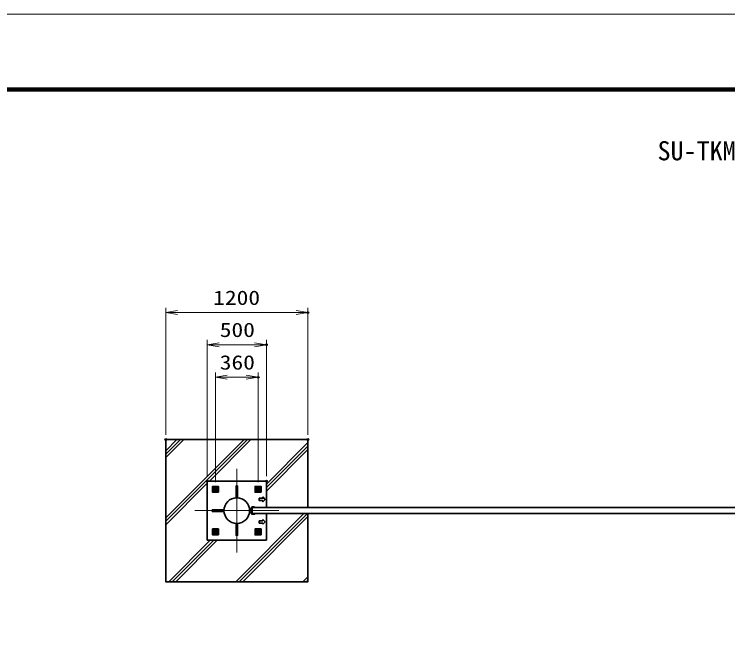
# Model space of a CAD drawing. Units: millimetres at full size. Extents: x -11880 to 11880, y -8400 to 8400.
# Drawn here: x -7166 to -1142, y 3113 to 8400 of the extents above; entities that cross this region are included whole.
import ezdxf
from ezdxf.enums import TextEntityAlignment as Align

# ---------------------------------------------------------------- set-up
doc = ezdxf.new("R2010")
doc.units = ezdxf.units.MM
doc.header["$LTSCALE"] = 30
doc.header["$PDMODE"] = 32
doc.header["$PDSIZE"] = 15
for name, pattern in [('DASHED', [7.5, 6, -1.5]), ('USER1', [18, 12, -1.5, 3, -1.5]), ('USER2', [9, 6, -0.75, 1.5, -0.75])]:
    doc.linetypes.add(name, pattern=pattern)
for name, color, linetype, lineweight in [('0-0_D-TTL', 7, 'Continuous', 18), ('0-1_外形線', 7, 'Continuous', 35), ('0-2_軸線', 200, 'USER1', 15), ('0-3_細線', 2, 'Continuous', 35), ('0-4_寸法線', 4, 'Continuous', 18), ('0-5_0', 7, 'Continuous', 18), ('0-7_隠れ線', 140, 'DASHED', 18), ('0-A_AM_0N', 7, 'Continuous', 50), ('0-B_AM_7N', 6, 'USER2', 18), ('1-2_AM_4N', 4, 'Continuous', 25), ('1-5_ハッチング', 253, 'Continuous', 13)]:
    doc.layers.add(name, color=color, linetype=linetype, lineweight=lineweight)
doc.layers.add('0-6_Defpoints', color=7, linetype='Continuous')
doc.layers.add('0-E_文字3', color=254, linetype='Continuous')
doc.styles.add('ＭＳ ゴシック', font='')
doc.styles.get('ＭＳ ゴシック').set_extended_font_data('MS Gothic')

# ---------------------------------------------------------------- blocks, each defined once
blk = doc.blocks.new('U275')
at = {"layer": '0-A_AM_0N'}
blk.add_lwpolyline([(19588034.1, 87948161.6), (19587584.1, 87947901.8), (19587134.1, 87948161.6), (19587134.1, 87948681.2), (19587584.1, 87948941), (19588034.1, 87948681.2)], close=True, dxfattribs=at)
for radius in [450, 259.4]:
    blk.add_circle((19587584.1, 87948421.4), radius, dxfattribs=at)
at = {"layer": '0-B_AM_7N'}
for p, q in [((19588155.7, 87948421.4), (19587012.5, 87948421.4)), ((19587584.1, 87948993), (19587584.1, 87947849.8))]:
    blk.add_line(p, q, dxfattribs=at)
at = {"layer": '1-2_AM_4N'}
blk.add_arc((19587584.1, 87948421.4), 300, 10, 280, dxfattribs=at)
blk = doc.blocks.new('U276')
at = {"layer": '0-A_AM_0N'}
blk.add_lwpolyline([(19577234.1, 87948161.6), (19576784.1, 87947901.8), (19576334.1, 87948161.6), (19576334.1, 87948681.2), (19576784.1, 87948941), (19577234.1, 87948681.2)], close=True, dxfattribs=at)
for radius in [450, 259.4]:
    blk.add_circle((19576784.1, 87948421.4), radius, dxfattribs=at)
at = {"layer": '0-B_AM_7N'}
for p, q in [((19577355.7, 87948421.4), (19576212.5, 87948421.4)), ((19576784.1, 87948993), (19576784.1, 87947849.8))]:
    blk.add_line(p, q, dxfattribs=at)
at = {"layer": '1-2_AM_4N'}
blk.add_arc((19576784.1, 87948421.4), 300, 10, 280, dxfattribs=at)
blk = doc.blocks.new('U277')
at = {"layer": '0-A_AM_0N'}
blk.add_lwpolyline([(19577234.1, 87937361.6), (19576784.1, 87937101.8), (19576334.1, 87937361.6), (19576334.1, 87937881.2), (19576784.1, 87938141), (19577234.1, 87937881.2)], close=True, dxfattribs=at)
for radius in [450, 259.4]:
    blk.add_circle((19576784.1, 87937621.4), radius, dxfattribs=at)
at = {"layer": '0-B_AM_7N'}
for p, q in [((19577355.7, 87937621.4), (19576212.5, 87937621.4)), ((19576784.1, 87938193), (19576784.1, 87937049.8))]:
    blk.add_line(p, q, dxfattribs=at)
at = {"layer": '1-2_AM_4N'}
blk.add_arc((19576784.1, 87937621.4), 300, 10, 280, dxfattribs=at)
blk = doc.blocks.new('U278')
at = {"layer": '0-A_AM_0N'}
blk.add_lwpolyline([(19588034.1, 87937361.6), (19587584.1, 87937101.8), (19587134.1, 87937361.6), (19587134.1, 87937881.2), (19587584.1, 87938141), (19588034.1, 87937881.2)], close=True, dxfattribs=at)
for radius in [450, 259.4]:
    blk.add_circle((19587584.1, 87937621.4), radius, dxfattribs=at)
at = {"layer": '0-B_AM_7N'}
for p, q in [((19588155.7, 87937621.4), (19587012.5, 87937621.4)), ((19587584.1, 87938193), (19587584.1, 87937049.8))]:
    blk.add_line(p, q, dxfattribs=at)
at = {"layer": '1-2_AM_4N'}
blk.add_arc((19587584.1, 87937621.4), 300, 10, 280, dxfattribs=at)
blk = doc.blocks.new('_Open')
at = {"layer": '0-5_0', "color": 4}
blk.add_line((-30, 5), (0, 0), dxfattribs=at)
blk.add_lwpolyline([(-30, -5), (0, 0), (-30, 0)], dxfattribs=at)

msp = doc.modelspace()

# ---------------------------------------------------------------- linework, layer by layer
at = {"layer": '0-0_D-TTL'}
for points in [[(-11880, -8400.08), (11880, -8400.08), (11880, 8399.92), (-11880, 8399.92)], [(-11116.29, 7779.34), (11116.29, 7779.34), (11116.29, -7777.8), (-11116.29, -7777.8)], [(-11109.21, 7772.27), (11109.21, 7772.27), (11109.21, -7770.73), (-11109.21, -7770.73)], [(-11102.14, 7765.2), (11102.14, 7765.2), (11102.14, -7763.66), (-11102.14, -7763.66)], [(-11095.07, 7758.13), (11095.07, 7758.13), (11095.07, -7756.58), (-11095.07, -7756.58)], [(-11088, 7751.06), (11088, 7751.06), (11088, -7749.51), (-11088, -7749.51)]]:
    msp.add_lwpolyline(points, close=True, dxfattribs=at)
at = {"layer": '0-1_外形線'}
for p, q in [((-4686.96, 4236.18), (-4686.96, 4811.18)), ((-5536.96, 3961.18), (-5536.96, 4461.18)), ((-5536.96, 4461.18), (-5036.96, 4461.18)), ((-5036.96, 4461.18), (-5036.96, 4236.18)), ((-5162.96, 4223.68), (-5179.54, 4223.68)), ((-5162.96, 4236.18), (-5162.96, 4186.18)), ((-5136.96, 4242.18), (-5156.96, 4242.18)), ((-5156.96, 4186.18), (-5156.96, 4236.18)), ((-5179.54, 4198.68), (-5162.96, 4198.68)), ((-5036.96, 4186.18), (-5036.96, 3961.18)), ((-5036.96, 3961.18), (-5536.96, 3961.18))]:
    msp.add_line(p, q, dxfattribs=at)
for points in [[(-4686.96, 4811.18), (-5886.96, 4811.18), (-5886.96, 3611.18), (-4686.96, 3611.18), (-4686.96, 4186.18)], [(-5156.96, 4236.18), (-5136.96, 4236.18), (-5136.96, 4242.18)], [(-5156.96, 4180.18), (-5136.96, 4180.18), (-5136.96, 4186.18), (-5156.96, 4186.18)]]:
    msp.add_lwpolyline(points, dxfattribs=at)
for points in [[(-5441.96, 4366.18), (-5491.96, 4366.18), (-5491.96, 4416.18), (-5441.96, 4416.18)], [(-5081.96, 4366.18), (-5131.96, 4366.18), (-5131.96, 4416.18), (-5081.96, 4416.18)], [(-156.96, 4236.18), (-5156.96, 4236.18), (-5156.96, 4186.18), (-156.96, 4186.18)], [(-5441.96, 4006.18), (-5491.96, 4006.18), (-5491.96, 4056.18), (-5441.96, 4056.18)], [(-5081.96, 4006.18), (-5131.96, 4006.18), (-5131.96, 4056.18), (-5081.96, 4056.18)]]:
    msp.add_lwpolyline(points, close=True, dxfattribs=at)
msp.add_circle((-5286.96, 4211.18), 108.15, dxfattribs=at)
for centre, start, end in [((-5156.96, 4236.18), 90, 180), ((-5156.96, 4186.18), 180, 270)]:
    msp.add_arc(centre, 6, start, end, dxfattribs=at)
at = {"layer": '0-2_軸線'}
for p, q in [((-5286.96, 4211.18), (-5286.96, 4564.73)), ((-5286.96, 4211.18), (-5640.51, 4211.18)), ((-5156.96, 4211.18), (-5317.46, 4211.18)), ((-5286.96, 4211.18), (-4933.41, 4211.18)), ((-5286.96, 4211.18), (-5286.96, 3857.63))]:
    msp.add_line(p, q, dxfattribs=at)
at = {"layer": '0-3_細線'}
for p, q in [((-5280.96, 4419.08), (-5280.96, 4319.16)), ((-5162.96, 4227.68), (-5166.96, 4223.68)), ((-5166.96, 4198.68), (-5162.96, 4194.68)), ((-5066.96, 4126.18), (-5096.96, 4126.18)), ((-5096.96, 4126.18), (-5096.96, 4106.18)), ((-5096.96, 4106.18), (-5066.96, 4106.18)), ((-5066.96, 4136.18), (-5066.96, 4126.18)), ((-5066.96, 4136.18), (-5046.96, 4116.18)), ((-5046.96, 4116.18), (-5066.96, 4096.18)), ((-5066.96, 4096.18), (-5066.96, 4106.18))]:
    msp.add_line(p, q, dxfattribs=at)
for points in [[(-5280.96, 4419.08), (-5292.96, 4419.08), (-5292.96, 4319.33)], [(-5066.96, 4326.18), (-5066.96, 4316.18), (-5096.96, 4316.18), (-5096.96, 4296.18), (-5066.96, 4296.18)], [(-5066.96, 4326.18), (-5046.96, 4306.18), (-5066.96, 4286.18), (-5066.96, 4296.18)], [(-5394.94, 4217.18), (-5494.86, 4217.18), (-5494.86, 4205.18), (-5394.94, 4205.18)], [(-5280.96, 4103.2), (-5280.96, 4003.28), (-5292.96, 4003.28), (-5292.96, 4103.03)]]:
    msp.add_lwpolyline(points, dxfattribs=at)
at = {"layer": '0-4_寸法線'}
for p, q in [((-5886.96, 4851.18), (-5886.96, 5922.11)), ((-4686.96, 4851.18), (-4686.96, 5922.11)), ((-5886.96, 5882.11), (-4686.96, 5882.11)), ((-5536.96, 4501.18), (-5536.96, 5651.18)), ((-5536.96, 5611.18), (-5036.96, 5611.18)), ((-5036.96, 4501.18), (-5036.96, 5651.18)), ((-5466.96, 4450.23), (-5466.96, 5376.27)), ((-5106.96, 4450.23), (-5106.96, 5376.27)), ((-5466.96, 5336.27), (-5106.96, 5336.27))]:
    msp.add_line(p, q, dxfattribs=at)
at = {"layer": '0-6_Defpoints'}
for p in [(-4686.96, 5882.11), (-5036.96, 5611.18), (-5106.96, 5336.27), (-5886.96, 4811.18), (-4686.96, 4811.18), (-5536.96, 4461.18), (-5036.96, 4461.18), (-5466.96, 4410.23), (-5106.96, 4410.23)]:
    msp.add_point(p, dxfattribs=at)
at = {"layer": '0-7_隠れ線'}
for centre in [(-5466.96, 4391.18), (-5106.96, 4391.18), (-5466.96, 4031.18), (-5106.96, 4031.18)]:
    msp.add_circle(centre, 20, dxfattribs=at)
at = {"layer": '1-5_ハッチング'}
for p, q in [((-5886.96, 4716.11), (-5791.89, 4811.18)), ((-5886.96, 4150.42), (-5226.2, 4811.18)), ((-5886.96, 4687.11), (-5762.89, 4811.18)), ((-5886.96, 4121.42), (-5197.2, 4811.18)), ((-5886.96, 4658.11), (-5733.89, 4811.18)), ((-5518.2, 4461.18), (-5168.2, 4811.18)), ((-5036.96, 4434.74), (-4686.96, 4784.74)), ((-5036.96, 4405.74), (-4686.96, 4755.74)), ((-5036.96, 4376.74), (-4686.96, 4726.74)), ((-5886.96, 4092.42), (-5536.96, 4442.42)), ((-5294.83, 3611.18), (-4719.83, 4186.18)), ((-5265.83, 3611.18), (-4690.83, 4186.18)), ((-5236.83, 3611.18), (-4686.96, 4161.05)), ((-5860.52, 3611.18), (-5510.52, 3961.18)), ((-5831.52, 3611.18), (-5481.52, 3961.18)), ((-5802.52, 3611.18), (-5452.52, 3961.18)), ((-4729.15, 3611.18), (-4686.96, 3653.37)), ((-4700.15, 3611.18), (-4686.96, 3624.37))]:
    msp.add_line(p, q, dxfattribs=at)

# ---------------------------------------------------------------- block references
at = {"layer": '0-4_寸法線', "xscale": 3.333333, "yscale": 3.333333, "rotation": 180}
for p in [(-5886.96, 5882.11), (-5536.96, 5611.18), (-5466.96, 5336.27)]:
    msp.add_blockref('_Open', p, dxfattribs=at)
at = {"layer": '0-4_寸法線', "xscale": 3.333333, "yscale": 3.333333}
for p in [(-4686.96, 5882.11), (-5036.96, 5611.18), (-5106.96, 5336.27)]:
    msp.add_blockref('_Open', p, dxfattribs=at)
at = {"layer": '0-A_AM_0N', "xscale": 0.03333333, "yscale": 0.03333333}
for name in ['U276', 'U275', 'U277', 'U278']:
    msp.add_blockref(name, (-658026.43, -2927222.87), dxfattribs=at)

# ---------------------------------------------------------------- texts
at = {"layer": '0-4_寸法線', "color": 254, "style": 'ＭＳ ゴシック', "width": 1.2}
for s, p in [('1200', (-5486.16, 5910.8)), ('500', (-5430.96, 5639.86)), ('360', (-5430.96, 5364.95))]:
    msp.add_text(s, height=121.2, dxfattribs=at).set_placement(p, align=Align.BOTTOM_LEFT)
at = {"layer": '0-E_文字3', "style": 'ＭＳ ゴシック'}
msp.add_text('SU-TKM-G（両開） H1200×W10000', height=161.6, dxfattribs=at).set_placement((-1734.99, 7118.89), align=Align.BOTTOM_LEFT)

doc.saveas('drawing.dxf')
